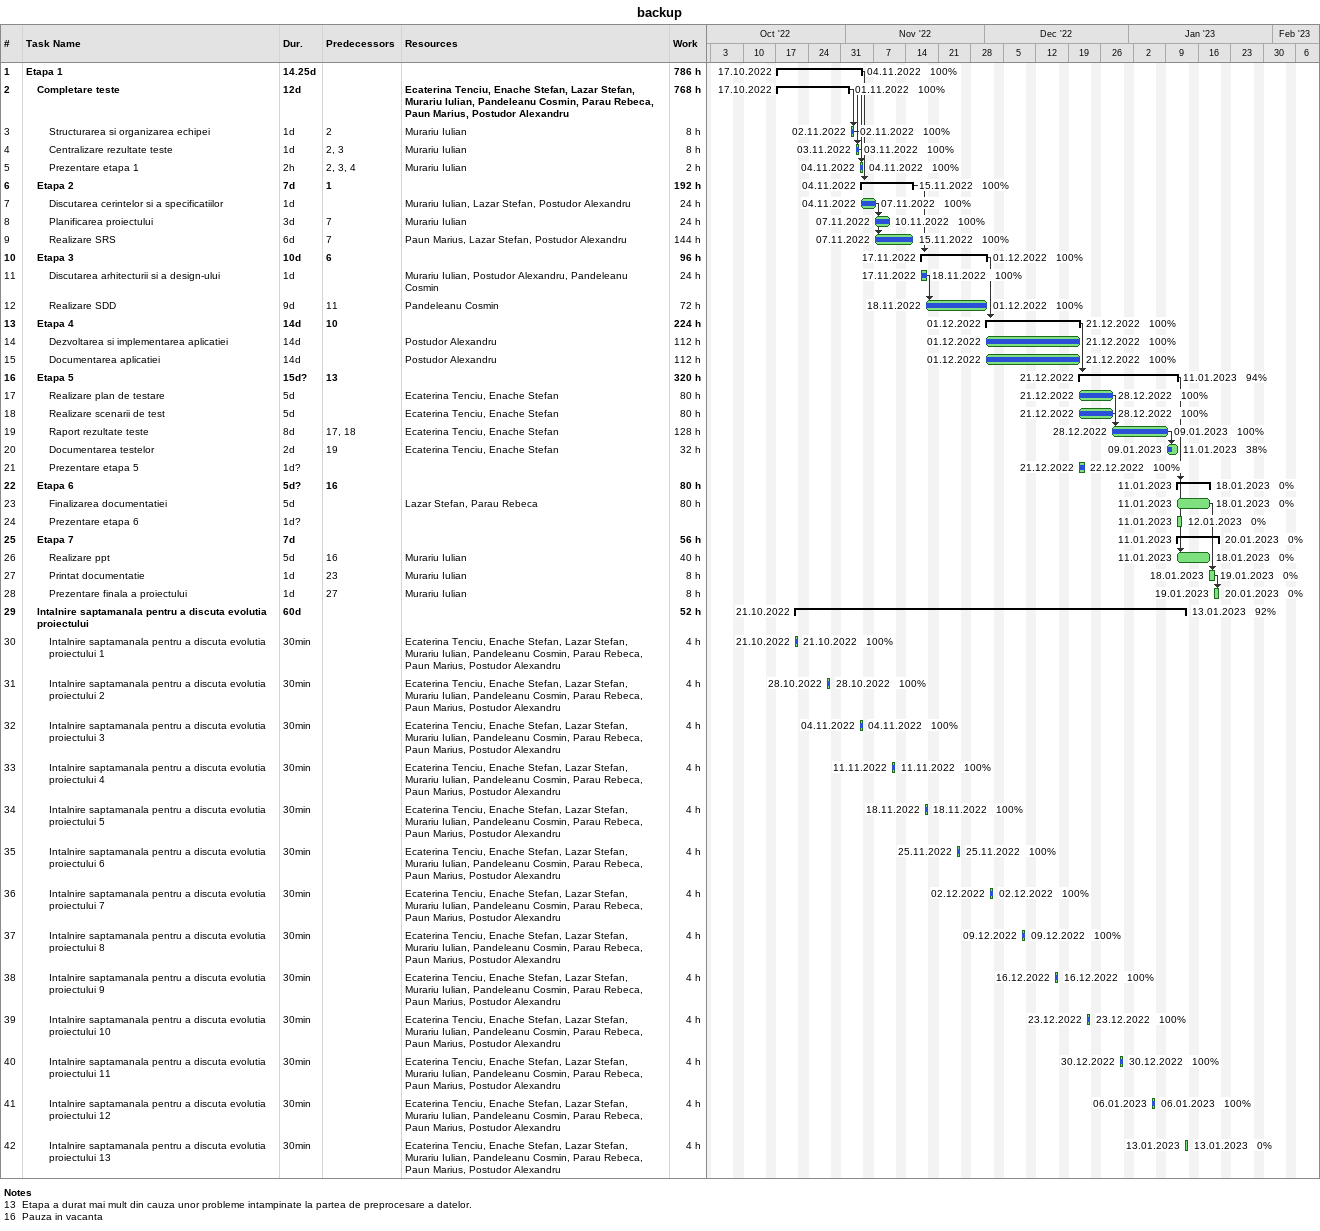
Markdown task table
backup

| ID | Level | Task | Duration | Start | Finish | Predecessors | Resources | % complete | Work (h) |
|---|---|---|---|---|---|---|---|---|---|
| 1 | 1 | **Etapa 1** | 14.25d | 2022-10-17 | 2022-11-04 |  |  | 100 | 786 |
| 2 | 2 | **Completare teste** | 12d | 2022-10-17 | 2022-11-01 |  | Ecaterina Tenciu, Enache Stefan, Lazar Stefan, Murariu Iulian, Pandeleanu Cosmin, Parau Rebeca, Paun Marius, Postudor Alexandru | 100 | 768 |
| 3 | 3 | Structurarea si organizarea echipei | 1d | 2022-11-02 | 2022-11-02 | 2 | Murariu Iulian | 100 | 8 |
| 4 | 3 | Centralizare rezultate teste | 1d | 2022-11-03 | 2022-11-03 | 2, 3 | Murariu Iulian | 100 | 8 |
| 5 | 3 | Prezentare etapa 1 | 2h | 2022-11-04 | 2022-11-04 | 2, 3, 4 | Murariu Iulian | 100 | 2 |
| 6 | 2 | **Etapa 2** | 7d | 2022-11-04 | 2022-11-15 | 1 |  | 100 | 192 |
| 7 | 3 | Discutarea cerintelor si a specificatiilor | 1d | 2022-11-04 | 2022-11-07 |  | Murariu Iulian, Lazar Stefan, Postudor Alexandru | 100 | 24 |
| 8 | 3 | Planificarea proiectului | 3d | 2022-11-07 | 2022-11-10 | 7 | Murariu Iulian | 100 | 24 |
| 9 | 3 | Realizare SRS | 6d | 2022-11-07 | 2022-11-15 | 7 | Paun Marius, Lazar Stefan, Postudor Alexandru | 100 | 144 |
| 10 | 2 | **Etapa 3** | 10d | 2022-11-17 | 2022-12-01 | 6 |  | 100 | 96 |
| 11 | 3 | Discutarea arhitecturii si a design-ului | 1d | 2022-11-17 | 2022-11-18 |  | Murariu Iulian, Postudor Alexandru, Pandeleanu Cosmin | 100 | 24 |
| 12 | 3 | Realizare SDD | 9d | 2022-11-18 | 2022-12-01 | 11 | Pandeleanu Cosmin | 100 | 72 |
| 13 | 2 | **Etapa 4** | 14d | 2022-12-01 | 2022-12-21 | 10 |  | 100 | 224 |
| 14 | 3 | Dezvoltarea si implementarea aplicatiei | 14d | 2022-12-01 | 2022-12-21 |  | Postudor Alexandru | 100 | 112 |
| 15 | 3 | Documentarea aplicatiei | 14d | 2022-12-01 | 2022-12-21 |  | Postudor Alexandru | 100 | 112 |
| 16 | 2 | **Etapa 5** | 15d? | 2022-12-21 | 2023-01-11 | 13 |  | 94 | 320 |
| 17 | 3 | Realizare plan de testare | 5d | 2022-12-21 | 2022-12-28 |  | Ecaterina Tenciu, Enache Stefan | 100 | 80 |
| 18 | 3 | Realizare scenarii de test | 5d | 2022-12-21 | 2022-12-28 |  | Ecaterina Tenciu, Enache Stefan | 100 | 80 |
| 19 | 3 | Raport rezultate teste | 8d | 2022-12-28 | 2023-01-09 | 17, 18 | Ecaterina Tenciu, Enache Stefan | 100 | 128 |
| 20 | 3 | Documentarea testelor | 2d | 2023-01-09 | 2023-01-11 | 19 | Ecaterina Tenciu, Enache Stefan | 38 | 32 |
| 21 | 3 | Prezentare etapa 5 | 1d? | 2022-12-21 | 2022-12-22 |  |  | 100 |  |
| 22 | 2 | **Etapa 6** | 5d? | 2023-01-11 | 2023-01-18 | 16 |  | 0 | 80 |
| 23 | 3 | Finalizarea documentatiei | 5d | 2023-01-11 | 2023-01-18 |  | Lazar Stefan, Parau Rebeca | 0 | 80 |
| 24 | 3 | Prezentare etapa 6 | 1d? | 2023-01-11 | 2023-01-12 |  |  | 0 |  |
| 25 | 2 | **Etapa 7** | 7d | 2023-01-11 | 2023-01-20 |  |  | 0 | 56 |
| 26 | 3 | Realizare ppt | 5d | 2023-01-11 | 2023-01-18 | 16 | Murariu Iulian | 0 | 40 |
| 27 | 3 | Printat documentatie | 1d | 2023-01-18 | 2023-01-19 | 23 | Murariu Iulian | 0 | 8 |
| 28 | 3 | Prezentare finala a proiectului | 1d | 2023-01-19 | 2023-01-20 | 27 | Murariu Iulian | 0 | 8 |
| 29 | 2 | **Intalnire saptamanala pentru a discuta evolutia proiectului** | 60d | 2022-10-21 | 2023-01-13 |  |  | 92 | 52 |
| 30 | 3 | Intalnire saptamanala pentru a discuta evolutia proiectului 1 | 30min | 2022-10-21 | 2022-10-21 |  | Ecaterina Tenciu, Enache Stefan, Lazar Stefan, Murariu Iulian, Pandeleanu Cosmin, Parau Rebeca, Paun Marius, Postudor Alexandru | 100 | 4 |
| 31 | 3 | Intalnire saptamanala pentru a discuta evolutia proiectului 2 | 30min | 2022-10-28 | 2022-10-28 |  | Ecaterina Tenciu, Enache Stefan, Lazar Stefan, Murariu Iulian, Pandeleanu Cosmin, Parau Rebeca, Paun Marius, Postudor Alexandru | 100 | 4 |
| 32 | 3 | Intalnire saptamanala pentru a discuta evolutia proiectului 3 | 30min | 2022-11-04 | 2022-11-04 |  | Ecaterina Tenciu, Enache Stefan, Lazar Stefan, Murariu Iulian, Pandeleanu Cosmin, Parau Rebeca, Paun Marius, Postudor Alexandru | 100 | 4 |
| 33 | 3 | Intalnire saptamanala pentru a discuta evolutia proiectului 4 | 30min | 2022-11-11 | 2022-11-11 |  | Ecaterina Tenciu, Enache Stefan, Lazar Stefan, Murariu Iulian, Pandeleanu Cosmin, Parau Rebeca, Paun Marius, Postudor Alexandru | 100 | 4 |
| 34 | 3 | Intalnire saptamanala pentru a discuta evolutia proiectului 5 | 30min | 2022-11-18 | 2022-11-18 |  | Ecaterina Tenciu, Enache Stefan, Lazar Stefan, Murariu Iulian, Pandeleanu Cosmin, Parau Rebeca, Paun Marius, Postudor Alexandru | 100 | 4 |
| 35 | 3 | Intalnire saptamanala pentru a discuta evolutia proiectului 6 | 30min | 2022-11-25 | 2022-11-25 |  | Ecaterina Tenciu, Enache Stefan, Lazar Stefan, Murariu Iulian, Pandeleanu Cosmin, Parau Rebeca, Paun Marius, Postudor Alexandru | 100 | 4 |
| 36 | 3 | Intalnire saptamanala pentru a discuta evolutia proiectului 7 | 30min | 2022-12-02 | 2022-12-02 |  | Ecaterina Tenciu, Enache Stefan, Lazar Stefan, Murariu Iulian, Pandeleanu Cosmin, Parau Rebeca, Paun Marius, Postudor Alexandru | 100 | 4 |
| 37 | 3 | Intalnire saptamanala pentru a discuta evolutia proiectului 8 | 30min | 2022-12-09 | 2022-12-09 |  | Ecaterina Tenciu, Enache Stefan, Lazar Stefan, Murariu Iulian, Pandeleanu Cosmin, Parau Rebeca, Paun Marius, Postudor Alexandru | 100 | 4 |
| 38 | 3 | Intalnire saptamanala pentru a discuta evolutia proiectului 9 | 30min | 2022-12-16 | 2022-12-16 |  | Ecaterina Tenciu, Enache Stefan, Lazar Stefan, Murariu Iulian, Pandeleanu Cosmin, Parau Rebeca, Paun Marius, Postudor Alexandru | 100 | 4 |
| 39 | 3 | Intalnire saptamanala pentru a discuta evolutia proiectului 10 | 30min | 2022-12-23 | 2022-12-23 |  | Ecaterina Tenciu, Enache Stefan, Lazar Stefan, Murariu Iulian, Pandeleanu Cosmin, Parau Rebeca, Paun Marius, Postudor Alexandru | 100 | 4 |
| 40 | 3 | Intalnire saptamanala pentru a discuta evolutia proiectului 11 | 30min | 2022-12-30 | 2022-12-30 |  | Ecaterina Tenciu, Enache Stefan, Lazar Stefan, Murariu Iulian, Pandeleanu Cosmin, Parau Rebeca, Paun Marius, Postudor Alexandru | 100 | 4 |
| 41 | 3 | Intalnire saptamanala pentru a discuta evolutia proiectului 12 | 30min | 2023-01-06 | 2023-01-06 |  | Ecaterina Tenciu, Enache Stefan, Lazar Stefan, Murariu Iulian, Pandeleanu Cosmin, Parau Rebeca, Paun Marius, Postudor Alexandru | 100 | 4 |
| 42 | 3 | Intalnire saptamanala pentru a discuta evolutia proiectului 13 | 30min | 2023-01-13 | 2023-01-13 |  | Ecaterina Tenciu, Enache Stefan, Lazar Stefan, Murariu Iulian, Pandeleanu Cosmin, Parau Rebeca, Paun Marius, Postudor Alexandru | 0 | 4 |

Notes
- 13: Etapa a durat mai mult din cauza unor probleme intampinate la partea de preprocesare a datelor.
- 16: Pauza in vacanta
